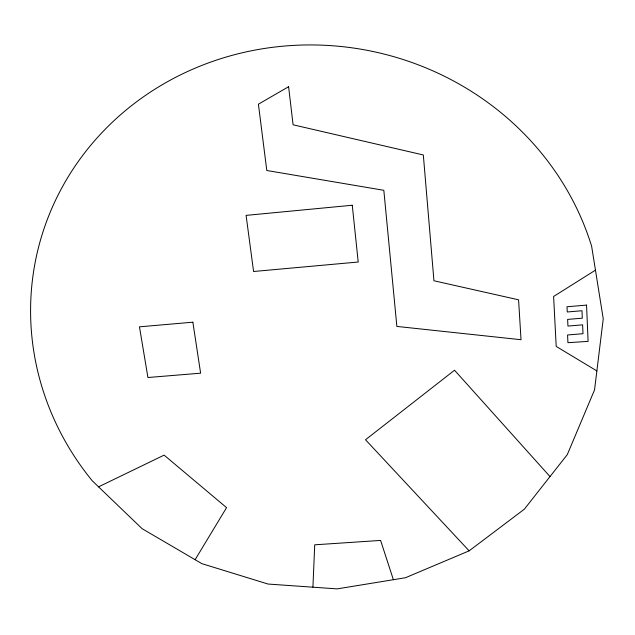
<?xml version="1.0" encoding="UTF-8"?>
<svg xmlns="http://www.w3.org/2000/svg" width="635" height="635" viewBox="0 0 635 635"><rect width="100%" height="100%" fill="white"/><g stroke="black" fill="none" stroke-linecap="round" stroke-linejoin="round"><path stroke-width="0.95" d="M312.92 587.184L314.73 544.814L380.595 540.425L393.382 579.707M195.112 559.705L226.568 507.643L164.116 455.128L98.56 486.847M469.138 550.847L524.335 509.199L567.293 454.62L594.543 389.898L603.25 318.849L591.637 246.277A287.036 271.415 12.2 0 0 185.333 72.549A287.036 271.415 12.2 0 0 92.265 480.806L142.121 528.693L201.859 563.65L268.073 584.049L337.185 588.883L405.471 577.731L469.138 550.847L365.514 439.753L454.541 370.221L550.005 476.591M595.455 270.153L553.609 296.481L556.204 346.416L596.868 370.927M288.6 86.717L258.413 104.188L266.795 170.498L383.826 190.302L396.867 326.422L521.033 339.717L518.573 299.815L433.943 280.765L423.323 154.972L293.092 124.793L288.6 86.717M352.266 205.24L246.094 215.384L253.579 271.494L358.211 262.017L352.266 205.24M192.865 322.191L139.462 326.827L147.931 377.515L200.62 373.182L192.865 322.191M586.542 305.102L567.007 306.761L567.261 311.983L581.985 310.729L582.319 318.175L567.619 319.413L567.944 326.072L582.612 324.842L583.001 333.7L567.563 334.978L567.936 342.678L588.105 341.384L586.542 305.102"/></g></svg>
